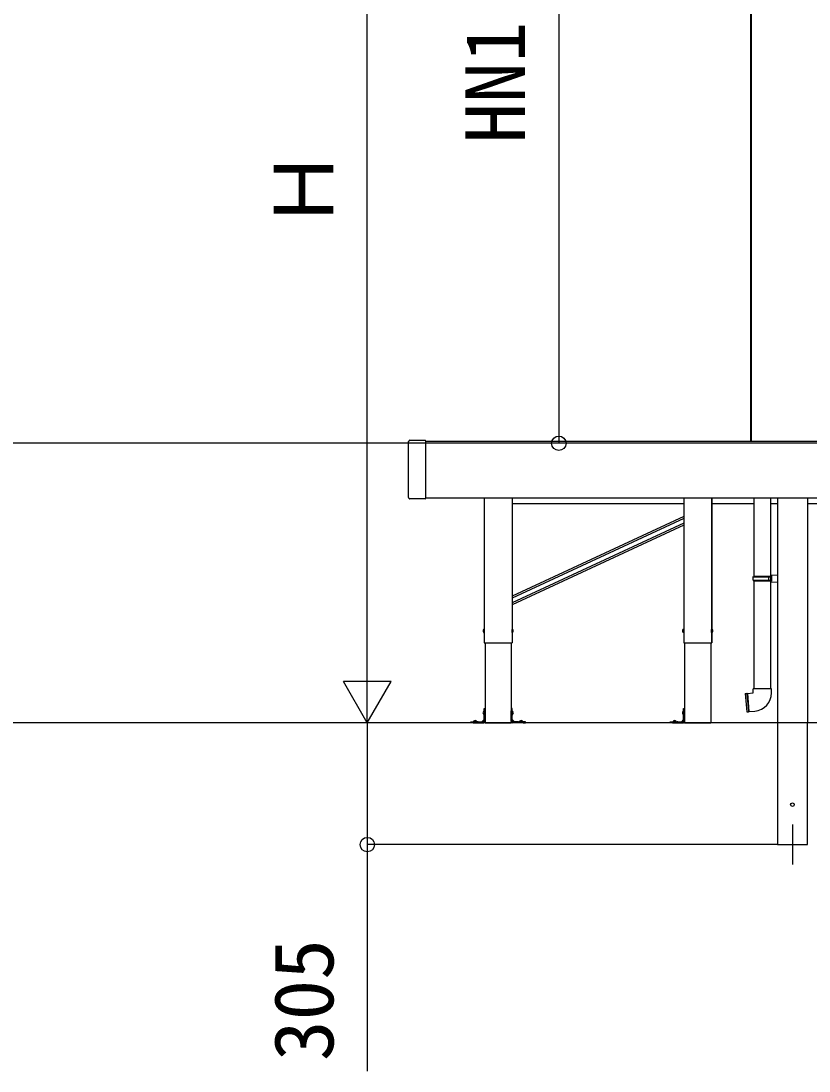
# Model space of a CAD drawing. Units: millimetres, scale not verified. Extents: x -10500 to 10500, y -15600 to 15524.
# Drawn here: x -2283 to -308, y 7467 to 10096 of the extents above; entities that cross this region are included whole.
import ezdxf
from ezdxf.enums import TextEntityAlignment as Align

# ---------------------------------------------------------------- set-up
doc = ezdxf.new("R2010")
doc.units = ezdxf.units.MM
doc.header["$LTSCALE"] = 80
for name, color, linetype in [('0-3_YKK_12', 2, 'Continuous'), ('0-4_YKK_A1', 4, 'Continuous'), ('0-5_YKK_D', 6, 'Continuous')]:
    doc.layers.add(name, color=color, linetype=linetype)
doc.styles.add('ＭＳ ゴシック', font='')
doc.styles.get('ＭＳ ゴシック').set_extended_font_data('MS Gothic')

msp = doc.modelspace()

# ---------------------------------------------------------------- linework, layer by layer
at = {"layer": '0-3_YKK_12'}
msp.add_line((-349.5, 8083.74), (-349.5, 7983.74), dxfattribs=at)
at = {"layer": '0-4_YKK_A1'}
for p, q in [((-455, 11180.25), (-455, 9043.74)), ((-453.5, 11180.25), (-453.5, 9043.74)), ((-453.1, 11180.45), (-453.1, 9043.74)), ((-1311.61, 9043.63), (-1309.39, 9045.85)), ((-1309.29, 9045.95), (-1309.39, 9045.85)), ((-1308.59, 9046.24), (-1270, 9046.24)), ((-1269, 9045.24), (-1269, 9042.83)), ((3819.47, 9038.64), (-9500, 9038.64)), ((-1312, 8902.65), (-1312, 9042.83)), ((-1311.61, 9043.63), (-1311.71, 9043.53)), ((-1311.71, 8901.95), (-1311.61, 8901.85)), ((-1309.39, 8899.63), (-1311.61, 8901.85)), ((-1309.39, 8899.63), (-1309.29, 8899.53)), ((-1270, 8899.24), (-1308.59, 8899.24)), ((-1269, 8901.74), (2310.5, 8901.74)), ((-1122.08, 8901.74), (-1122.08, 8538.74)), ((-1122, 8901.74), (-1122, 8538.74)), ((-1122, 8901.74), (-1122, 8538.74)), ((-446, 8901.74), (-446, 8705.93)), ((-404, 8423.74), (-404, 8901.74)), ((-387, 8901.74), (-387, 8338.74)), ((-312, 8901.74), (-312, 8338.74)), ((-622.08, 8886.74), (-1051.92, 8886.74)), ((-446, 8886.74), (-551.92, 8886.74)), ((-387, 8886.74), (-404, 8886.74)), ((-122, 8886.74), (-312, 8886.74)), ((-622.08, 8855.5), (-1051.92, 8656.04)), ((-622.08, 8849.99), (-1051.92, 8650.53)), ((-622.08, 8838.97), (-1051.92, 8639.51)), ((-622.08, 8833.45), (-1051.92, 8633.99)), ((-448, 8703.93), (-447, 8705.93)), ((-448, 8703.93), (-404, 8703.93)), ((-448, 8695.93), (-448, 8703.93)), ((-447, 8705.93), (-402, 8705.93)), ((-404, 8708.43), (-387, 8708.93)), ((-404, 8708.43), (-404, 8706.43)), ((-404, 8705.93), (-404, 8693.93)), ((-448, 8695.93), (-404, 8695.93)), ((-448, 8695.93), (-447, 8693.93)), ((-447, 8693.93), (-402, 8693.93)), ((-446, 8693.93), (-446, 8423.74)), ((-408.48, 8695.93), (-408.91, 8693.93)), ((-404, 8693.43), (-402, 8693.43)), ((-404, 8693.43), (-404, 8691.43)), ((-404, 8691.43), (-387, 8690.93)), ((-1122.5, 8572.74), (-1123.3, 8572.6)), ((-1122.5, 8572.74), (-1122.5, 8564.74)), ((-1122.5, 8572.74), (-1122, 8572.65)), ((-1122, 8572.65), (-1122, 8564.83)), ((-1051.5, 8572.74), (-1052, 8572.65)), ((-1052, 8564.83), (-1052, 8572.65)), ((-1051.5, 8572.74), (-1050.7, 8572.6)), ((-1051.5, 8564.74), (-1051.5, 8572.74)), ((-622.5, 8572.74), (-623.3, 8572.6)), ((-622.5, 8572.74), (-622.5, 8564.74)), ((-622.5, 8572.74), (-622, 8572.65)), ((-622, 8572.65), (-622, 8564.83)), ((-551.5, 8572.74), (-552, 8572.65)), ((-552, 8564.83), (-552, 8572.65)), ((-551.5, 8572.74), (-550.7, 8572.6)), ((-551.5, 8564.74), (-551.5, 8572.74)), ((-1122.5, 8564.74), (-1123.3, 8564.88)), ((-1122.5, 8564.74), (-1122, 8564.83)), ((-1051.5, 8564.74), (-1052, 8564.83)), ((-1051.5, 8564.74), (-1050.7, 8564.88)), ((-622.5, 8564.74), (-623.3, 8564.88)), ((-622.5, 8564.74), (-622, 8564.83)), ((-551.5, 8564.74), (-552, 8564.83)), ((-551.5, 8564.74), (-550.7, 8564.88)), ((-1122.08, 8538.74), (-1051.92, 8538.74)), ((-1119.65, 8538.74), (-1119.65, 8338.74)), ((-1054.35, 8538.74), (-1054.35, 8338.74)), ((-622.08, 8538.74), (-551.92, 8538.74)), ((-619.65, 8538.74), (-619.65, 8338.74)), ((-554.35, 8538.74), (-554.35, 8338.74)), ((-448, 8413.74), (-448, 8423.74)), ((-402, 8413.74), (-402, 8423.74)), ((-467.92, 8412), (-463.61, 8412.37)), ((-467.92, 8412), (-463.91, 8366.17)), ((-463.43, 8412.29), (-459.44, 8366.66)), ((-462.44, 8412.38), (-458.44, 8366.75)), ((-462.27, 8412.49), (-448, 8413.74)), ((-1122.65, 8367.74), (-1123.45, 8367.6)), ((-1122.65, 8367.74), (-1122.65, 8359.74)), ((-1122.65, 8367.74), (-1122.15, 8367.65)), ((-1122.15, 8374.74), (-1119.65, 8374.74)), ((-1122.15, 8370.33), (-1122.15, 8374.74)), ((-1122.15, 8368.91), (-1122.15, 8370.33)), ((-1122.15, 8341.74), (-1122.15, 8368.91)), ((-1122.15, 8367.65), (-1122.15, 8359.83)), ((-1119.65, 8374.74), (-1119.65, 8370.33)), ((-1119.65, 8370.33), (-1119.65, 8368.91)), ((-1119.65, 8341.74), (-1119.65, 8368.91)), ((-1051.85, 8374.74), (-1054.35, 8374.74)), ((-1054.35, 8374.74), (-1054.35, 8370.33)), ((-1054.35, 8370.33), (-1054.35, 8368.91)), ((-1054.35, 8341.74), (-1054.35, 8368.91)), ((-1051.85, 8370.33), (-1051.85, 8374.74)), ((-1051.85, 8368.91), (-1051.85, 8370.33)), ((-1051.85, 8341.74), (-1051.85, 8368.91)), ((-1051.35, 8367.74), (-1051.85, 8367.65)), ((-1051.85, 8359.83), (-1051.85, 8367.65)), ((-1051.35, 8367.74), (-1050.55, 8367.6)), ((-1051.35, 8359.74), (-1051.35, 8367.74)), ((-622.65, 8367.74), (-623.45, 8367.6)), ((-622.65, 8367.74), (-622.65, 8359.74)), ((-622.65, 8367.74), (-622.15, 8367.65)), ((-622.15, 8374.74), (-619.65, 8374.74)), ((-622.15, 8370.33), (-622.15, 8374.74)), ((-622.15, 8368.91), (-622.15, 8370.33)), ((-622.15, 8341.74), (-622.15, 8368.91)), ((-622.15, 8367.65), (-622.15, 8359.83)), ((-619.65, 8374.74), (-619.65, 8370.33)), ((-619.65, 8370.33), (-619.65, 8368.91)), ((-619.65, 8341.74), (-619.65, 8368.91)), ((-463.91, 8366.17), (-459.6, 8366.55)), ((-458.27, 8366.67), (-443.99, 8367.91)), ((3819.47, 8338.63), (-9499.36, 8338.64)), ((-1151.24, 8338.74), (-1155.65, 8338.74)), ((-1151.24, 8341.24), (-1149.82, 8341.24)), ((-1149.82, 8338.74), (-1151.24, 8338.74)), ((-1149.82, 8341.24), (-1138.52, 8341.24)), ((-1149.82, 8338.74), (-1138.52, 8338.74)), ((-1148.65, 8342.16), (-1148.65, 8341.74)), ((-1148.65, 8341.74), (-1140.65, 8341.74)), ((-1148.15, 8341.24), (-1141.15, 8341.24)), ((-1140.65, 8342.16), (-1140.65, 8341.74)), ((-1138.52, 8338.74), (-1138.52, 8341.24)), ((-1136.78, 8341.24), (-1138.52, 8341.24)), ((-1138.52, 8338.74), (-1136.78, 8338.74)), ((-1136.78, 8338.74), (-1122.65, 8338.74)), ((-1122.15, 8346.85), (-1127.76, 8341.24)), ((-1122.65, 8359.74), (-1123.45, 8359.88)), ((-1122.65, 8359.74), (-1122.15, 8359.83)), ((-1119.65, 8338.74), (-1054.35, 8338.74)), ((-1051.35, 8359.74), (-1051.85, 8359.83)), ((-1051.85, 8346.85), (-1046.24, 8341.24)), ((-1051.35, 8359.74), (-1050.55, 8359.88)), ((-1037.22, 8338.74), (-1051.35, 8338.74)), ((-1037.22, 8341.24), (-1035.48, 8341.24)), ((-1035.48, 8338.74), (-1037.22, 8338.74)), ((-1035.48, 8338.74), (-1035.48, 8341.24)), ((-1024.18, 8341.24), (-1035.48, 8341.24)), ((-1024.18, 8338.74), (-1035.48, 8338.74)), ((-1033.35, 8342.16), (-1033.35, 8341.74)), ((-1033.35, 8341.74), (-1025.35, 8341.74)), ((-1032.85, 8341.24), (-1025.85, 8341.24)), ((-1025.35, 8342.16), (-1025.35, 8341.74)), ((-1022.76, 8341.24), (-1024.18, 8341.24)), ((-1024.18, 8338.74), (-1022.76, 8338.74)), ((-1022.76, 8338.74), (-1018.35, 8338.74)), ((-651.24, 8338.74), (-655.65, 8338.74)), ((-651.24, 8341.24), (-649.82, 8341.24)), ((-649.82, 8338.74), (-651.24, 8338.74)), ((-649.82, 8341.24), (-638.52, 8341.24)), ((-649.82, 8338.74), (-638.52, 8338.74)), ((-648.65, 8342.16), (-648.65, 8341.74)), ((-648.65, 8341.74), (-640.65, 8341.74)), ((-648.15, 8341.24), (-641.15, 8341.24)), ((-640.65, 8342.16), (-640.65, 8341.74)), ((-638.52, 8338.74), (-638.52, 8341.24)), ((-636.78, 8341.24), (-638.52, 8341.24)), ((-638.52, 8338.74), (-636.78, 8338.74)), ((-636.78, 8338.74), (-622.65, 8338.74)), ((-622.15, 8346.85), (-627.76, 8341.24)), ((-622.65, 8359.74), (-623.45, 8359.88)), ((-622.65, 8359.74), (-622.15, 8359.83)), ((-619.65, 8338.74), (-554.35, 8338.74)), ((-387, 8338.74), (-387, 8033.74)), ((-312, 8033.74), (-312, 8338.74)), ((-387, 8033.74), (-312, 8033.74))]:
    msp.add_line(p, q, dxfattribs=at)
for points in [[(-1269, 9043.74), (2310.5, 9043.74), (2310.5, 8901.74)], [(-1269, 9042.83), (-1269, 8902.65), (-1269, 8900.24)], [(-1052, 8901.74), (-1052, 8594.6), (-1052, 8572.85), (-1052, 8538.74)], [(-1051.92, 8901.74), (-1051.92, 8594.64), (-1051.92, 8572.88), (-1051.92, 8538.74)], [(-622.08, 8901.74), (-622.08, 8864.31), (-622.08, 8842.55), (-622.08, 8538.74)], [(-622, 8901.74), (-622, 8864.34), (-622, 8842.58), (-622, 8538.74)], [(-552, 8901.74), (-552, 8864.34), (-552, 8842.58), (-552, 8538.74)], [(-551.92, 8901.74), (-551.92, 8864.31), (-551.92, 8842.55), (-551.92, 8538.74)], [(-408.48, 8695.93), (-408.48, 8703.93), (-408.91, 8705.93)], [(-404, 8706.43), (-402, 8706.43), (-402, 8693.43)], [(-402, 8423.74), (-425, 8423.74), (-448, 8423.74)], [(-1155.65, 8338.74), (-1155.65, 8341.24), (-1151.24, 8341.24)], [(-1136.78, 8338.74), (-1136.78, 8341.24), (-1122.65, 8341.24)], [(-1037.22, 8338.74), (-1037.22, 8341.24), (-1051.35, 8341.24)], [(-1018.35, 8338.74), (-1018.35, 8341.24), (-1022.76, 8341.24)], [(-655.65, 8338.74), (-655.65, 8341.24), (-651.24, 8341.24)], [(-636.78, 8338.74), (-636.78, 8341.24), (-622.65, 8341.24)]]:
    msp.add_lwpolyline(points, dxfattribs=at)
msp.add_circle((-349.5, 8133.74), 4.5, dxfattribs=at)
for centre, radius, start, end in [((-1308.59, 9045.24), 1, 90, 135), ((-1270, 9045.24), 1, 0, 90), ((-1311, 9042.83), 1, 135, 180), ((-1311, 8902.65), 1, 180, 225), ((-1308.59, 8900.24), 1, 225, 270), ((-1270, 8900.24), 1, 270, 0), ((-1118.4, 8568.74), 6.5, 147.94412, 212.05588), ((-1123.15, 8571.71), 0.9, 100, 147.94412), ((-1050.85, 8571.71), 0.9, 32.05588, 80), ((-1055.6, 8568.74), 6.5, 327.94412, 32.05588), ((-618.4, 8568.74), 6.5, 147.94412, 212.05588), ((-623.15, 8571.71), 0.9, 100, 147.94412), ((-550.85, 8571.71), 0.9, 32.05588, 80), ((-555.6, 8568.74), 6.5, 327.94412, 32.05588), ((-1123.15, 8565.77), 0.9, 212.05588, 260), ((-1050.85, 8565.77), 0.9, 280, 327.94412), ((-623.15, 8565.77), 0.9, 212.05588, 260), ((-550.85, 8565.77), 0.9, 280, 327.94412), ((-463.59, 8412.17), 0.2, 21.60155, 95), ((-462.94, 8412.43), 0.5, 201.60155, 348.39845), ((-462.26, 8412.29), 0.2, 95, 168.39845), ((-448, 8413.74), 46, 275, 0), ((-1118.55, 8363.74), 6.5, 147.94412, 212.05588), ((-1123.3, 8366.71), 0.9, 100, 147.94412), ((-1050.7, 8366.71), 0.9, 32.05588, 80), ((-1055.45, 8363.74), 6.5, 327.94412, 32.05588), ((-618.55, 8363.74), 6.5, 147.94412, 212.05588), ((-623.3, 8366.71), 0.9, 100, 147.94412), ((-459.62, 8366.75), 0.2, 275, 348.39845), ((-458.93, 8366.61), 0.5, 21.60155, 168.39845), ((-458.28, 8366.87), 0.2, 201.60155, 275), ((-1147.65, 8342.16), 1, 126.03188, 180), ((-1148.15, 8341.74), 0.5, 180, 270), ((-1144.65, 8338.04), 6.1, 53.96812, 126.03188), ((-1141.15, 8341.74), 0.5, 270, 0), ((-1141.65, 8342.16), 1, 0, 53.96812), ((-1123.3, 8360.77), 0.9, 212.05588, 260), ((-1122.65, 8341.74), 0.5, 270, 0), ((-1122.65, 8341.74), 3, 270, 0), ((-1051.35, 8341.74), 3, 180, 270), ((-1051.35, 8341.74), 0.5, 180, 270), ((-1050.7, 8360.77), 0.9, 280, 327.94412), ((-1032.35, 8342.16), 1, 126.03188, 180), ((-1032.85, 8341.74), 0.5, 180, 270), ((-1029.35, 8338.04), 6.1, 53.96812, 126.03188), ((-1025.85, 8341.74), 0.5, 270, 0), ((-1026.35, 8342.16), 1, 0, 53.96812), ((-647.65, 8342.16), 1, 126.03188, 180), ((-648.15, 8341.74), 0.5, 180, 270), ((-644.65, 8338.04), 6.1, 53.96812, 126.03188), ((-641.15, 8341.74), 0.5, 270, 0), ((-641.65, 8342.16), 1, 0, 53.96812), ((-623.3, 8360.77), 0.9, 212.05588, 260), ((-622.65, 8341.74), 0.5, 270, 0), ((-622.65, 8341.74), 3, 270, 0)]:
    msp.add_arc(centre, radius, start, end, dxfattribs=at)
at = {"layer": '0-5_YKK_D'}
for p, q in [((-935, 11033.74), (-935, 9038.74)), ((-1415, 8458.63), (-1415, 10913.74)), ((-1415, 8338.63), (-1415, 8546.47)), ((-1415, 8338.63), (-1475, 8442.55)), ((-1355, 8442.55), (-1475, 8442.55)), ((-1415, 8338.63), (-1355, 8442.55)), ((-388, 8033.74), (-1416, 8033.74))]:
    msp.add_line(p, q, dxfattribs=at)
msp.add_lwpolyline([(-1415, 8338.63), (-1415, 8033.74), (-1415, 7466.79)], dxfattribs=at)
for centre in [(-935, 9038.74), (-1415, 8033.74)]:
    msp.add_circle(centre, 18, dxfattribs=at)

# ---------------------------------------------------------------- texts
at = {"layer": '0-5_YKK_D', "style": 'ＭＳ ゴシック'}
for s, p in [('HN1', (-975, 9789.35)), ('Ｈ', (-1455, 9572.59)), ('305', (-1455, 7491.72))]:
    msp.add_text(s, height=149.6, rotation=90, dxfattribs=at).set_placement(p, align=Align.BOTTOM_LEFT)

doc.saveas('drawing.dxf')
